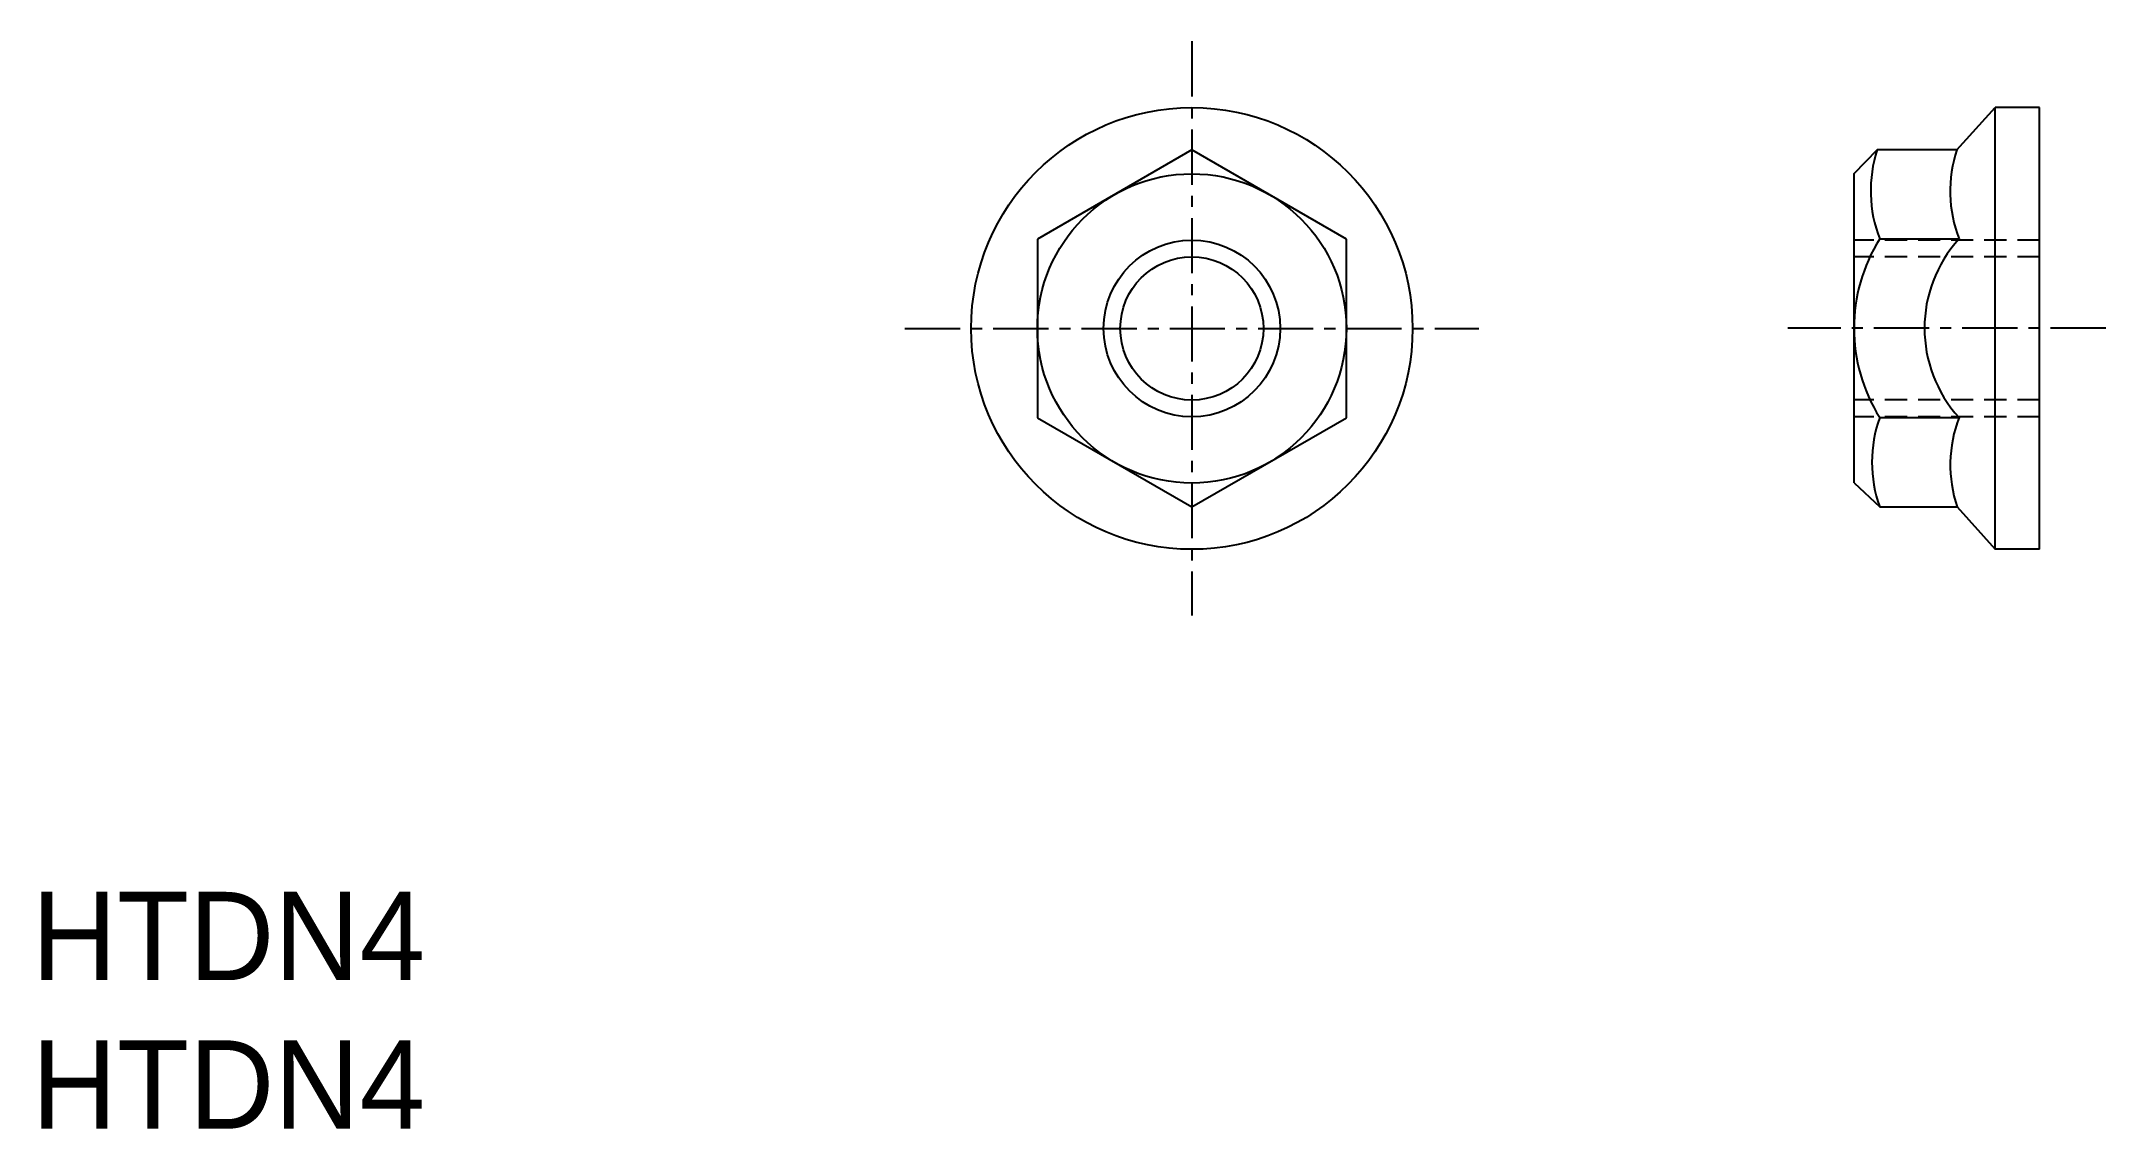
# Model space of a CAD drawing. Extents: x 0.2 to 47, y -4.6 to 20.
import ezdxf

# ---------------------------------------------------------------- set-up
doc = ezdxf.new("R2010")
doc.units = 0
doc.linetypes.add('CENTER', pattern=[2, 1.25, -0.25, 0.25, -0.25])
doc.linetypes.add('DASHED', pattern=[0.75, 0.5, -0.25])
doc.layers.get('0').update_dxf_attribs({"linetype": 'CONTINUOUS'})
doc.layers.add('CENTER', color=1, linetype='CENTER')

msp = doc.modelspace()

# ---------------------------------------------------------------- linework, layer by layer
at = {"color": 7, "linetype": 'CONTINUOUS'}
for p, q in [((43.609, 17.547), (44.481, 18.502)), ((44.481, 8.502), (44.481, 18.502)), ((45.482, 18.502), (44.481, 18.502)), ((45.482, 8.502), (45.482, 18.502)), ((26.282, 17.541), (22.782, 15.521)), ((29.782, 15.521), (26.282, 17.541)), ((41.282, 17.006), (41.806, 17.547)), ((43.609, 17.547), (41.806, 17.547)), ((41.282, 10.003), (41.282, 17.006)), ((22.782, 15.521), (22.782, 11.479)), ((29.782, 11.479), (29.782, 15.521)), ((41.862, 15.526), (43.66, 15.526)), ((44.481, 13.502), (44.481, 13.502)), ((22.782, 11.479), (26.282, 9.459)), ((26.282, 9.459), (29.782, 11.479)), ((41.862, 11.483), (43.66, 11.483)), ((41.282, 10.003), (41.862, 9.462)), ((41.862, 9.462), (43.615, 9.462)), ((43.615, 9.462), (44.481, 8.502)), ((44.481, 9.751), (44.481, 9.751)), ((45.482, 8.502), (44.481, 8.502))]:
    msp.add_line(p, q, dxfattribs=at)
at = {"color": 3, "linetype": 'DASHED'}
for p, q in [((45.482, 15.502), (41.282, 15.502)), ((45.482, 15.123), (41.282, 15.123)), ((45.482, 11.881), (41.282, 11.881)), ((45.482, 11.502), (41.282, 11.502))]:
    msp.add_line(p, q, dxfattribs=at)
at = {"color": 7, "linetype": 'CONTINUOUS'}
for radius in [5, 3.5, 2]:
    msp.add_circle((26.282, 13.5), radius, dxfattribs=at)
at = {"color": 3, "linetype": 'CONTINUOUS'}
msp.add_circle((26.282, 13.5), 1.621, dxfattribs=at)
at = {"color": 7, "linetype": 'CONTINUOUS'}
for centre, radius, start, end in [((44.658, 16.615), 3, 161.8889, 201.2671), ((46.458, 16.608), 3, 161.7576, 201.1332), ((45.092, 13.505), 3.811, 147.9579, 212.0421), ((45.88, 13.505), 3.003, 137.6779, 222.3221), ((44.687, 10.472), 3, 160.3187, 199.6813), ((46.461, 10.409), 3, 159.0359, 198.4087)]:
    msp.add_arc(centre, radius, start, end, dxfattribs=at)
at = {"layer": 'CENTER', "color": 1, "linetype": 'CENTER'}
for p, q in [((26.282, 20), (26.282, 7)), ((19.782, 13.5), (32.782, 13.5)), ((46.982, 13.506), (39.782, 13.506))]:
    msp.add_line(p, q, dxfattribs=at)

# ---------------------------------------------------------------- texts
at = {"color": 7, "linetype": 'CONTINUOUS'}
for p in [(0, -1.253), (0, -4.615)]:
    msp.add_text('HTDN4', height=2, dxfattribs=at).set_placement(p)

doc.saveas('drawing.dxf')
